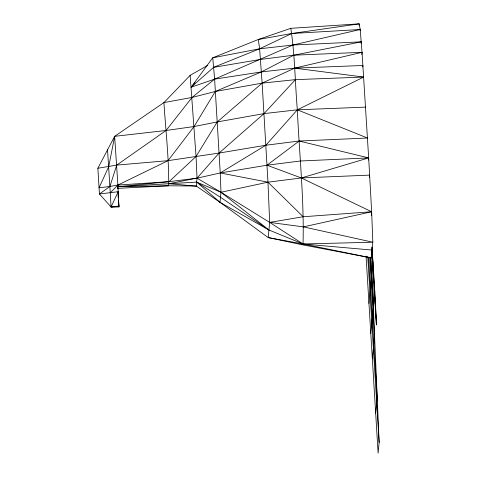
<?xml version="1.0" encoding="UTF-8"?>
<svg xmlns="http://www.w3.org/2000/svg" width="477" height="477" viewBox="0 0 477 477"><rect width="100%" height="100%" fill="white"/><g stroke="black" fill="none" stroke-linecap="round" stroke-linejoin="round"><path stroke-width="0.72" d="M303.151 244.492L301.685 244.671L371.309 257.914L372.823 242.215L371.661 211.752L368.667 157.911L362.031 52.321L360.213 29.502L359.199 23.85L290.791 28.316C294.953 55.254 295.013 82.694 297.344 109.823C299.317 154.524 304.213 199.207 303.038 243.985L301.685 244.671L268.205 237.582L220.01 202.326L196.28 186.036L168.691 185.78L117.73 186.71L117.855 188.773M371.309 257.914L303.038 243.985L269.666 222.395L220.976 192.249L196.661 182.101L117.73 186.71L169.085 181.665L197.037 178.171L220.237 172.954L265.844 145.241L297.344 109.823L367.505 138.02L299.192 141.025L265.844 145.241L219.074 153.057L168.029 160.666L117.885 185.064L118.898 206.958L111.046 206.976L99.437 193.996L97.863 168.244L114.647 136.333L166.079 130.477L194.079 126.536L217.214 121.951L264.037 113.598L297.344 109.823L363.677 77.065L295.406 79.641L262.129 83.135L215.306 91.477L192.04 97.445L163.927 102.591L114.647 136.333L117.885 185.064L117.569 188.355L168.691 185.78C168.995 158.048 165.674 130.281 163.927 102.591L190.132 75.366L207.841 65.283M361.822 54.503L362.031 52.321L294.643 68.133L262.129 83.135L217.214 121.951L196.047 156.486L169.085 181.665L117.885 185.064L109.901 186.459L99.437 193.996L118.218 191.706L118.415 197.919M196.28 186.036L197.037 178.171L196.047 156.486L190.132 75.366M372.066 250.061L303.038 243.985L268.933 229.992L220.01 202.326L220.976 192.249L220.237 172.954L214.626 79.122L212.742 57.8L258.284 39.502L290.791 28.316M359.068 25.215L359.199 23.85L291.805 33.497L258.284 39.502L259.625 48.791L262.129 83.135L267.967 182.184L269.666 222.395L268.205 237.582L303.038 243.985L372.823 242.215L303.396 226.885L269.666 222.395L303.157 216.749L371.661 211.752L371.315 215.371M360.093 30.713L360.213 29.502L291.805 33.497L259.625 48.791L213.601 67.346L191.152 87.196L214.626 79.122L292.938 45.017L360.213 29.502M361.125 43.288L361.268 41.839L292.938 45.017L259.625 48.791L212.742 57.8L191.152 87.196L194.992 82.754M362.782 66.929L362.925 65.492L294.643 68.133L261.33 71.949L214.626 79.122L192.04 97.445L166.079 130.477L116.728 165.108L97.863 168.244M368.465 160.045L368.667 157.911L299.192 141.025L267.001 165.209L220.237 172.954L267.967 182.184L301.315 177.963L369.615 175.119L369.407 177.253M368.954 303.438L372.978 261.664L371.977 247.617M370.79 333.471L374.815 291.697M375.119 304.117L375.399 301.214L372.978 261.664M372.346 358.841L374.558 335.82L373.354 306.896L370.337 257.628M375.399 301.214L376.395 325.022L371.839 250.514M375.667 413.213L377.194 397.401L374.558 335.82L369.77 257.485M368.626 257.294L377.194 397.401L379.137 442.495L378.112 453.15L366.062 256.089M114.647 136.333L108.732 166.664L99.055 187.801L109.901 186.459L116.728 165.108L168.029 160.666L194.079 126.536L215.306 91.477L261.33 71.949L293.731 55.207L361.268 41.839M118.218 191.706L111.046 206.976L118.94 206.517L118.546 200.072M295.406 79.641L264.037 113.598L219.074 153.057L197.037 178.171L220.976 192.249L268.933 229.992L220.493 197.287L196.661 182.101L220.01 202.326M118.982 206.07L111.046 206.976L110.265 192.809L117.885 185.064M301.315 177.963L368.667 157.911L300.349 160.999L267.001 165.209L301.315 177.963L371.661 211.752L303.396 226.885M220.976 192.249L267.967 182.184L303.157 216.749M197.049 178.052L168.888 183.723L196.268 186.149M213.601 67.346L260.376 59.452L293.731 55.207L362.031 52.321M291.805 33.497L295.513 33.348M297.344 109.823L365.626 107.116M294.643 68.133L363.677 77.065M118.04 194.819L118.242 197.675M118.54 201.962L118.898 206.958M107.54 149.677L110.265 192.809M371.881 247.092L376.514 323.794M370.981 257.002L373.765 302.573M367.767 256.537L379.137 442.495"/></g></svg>
